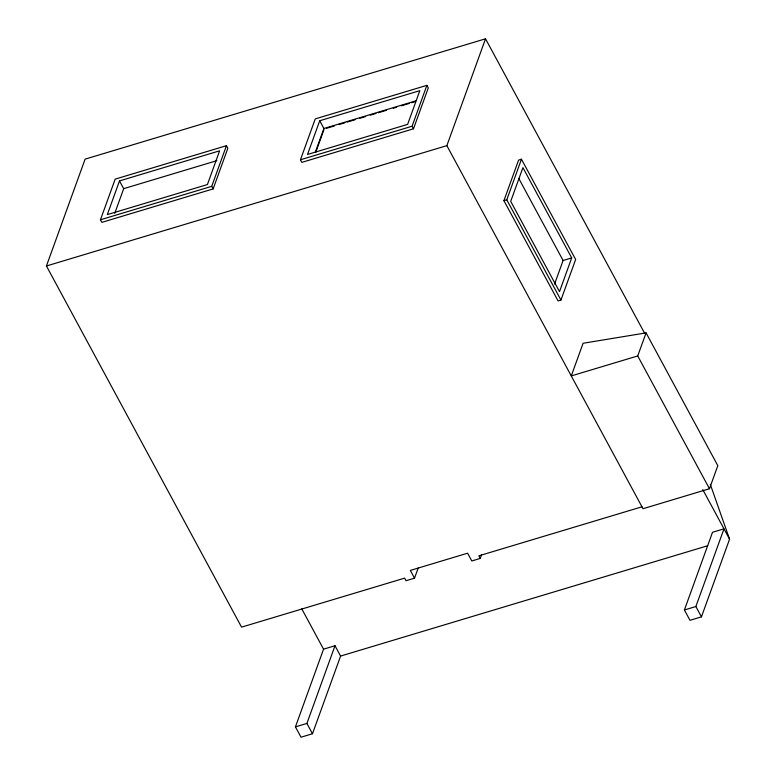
<?xml version="1.0" encoding="UTF-8"?>
<svg xmlns="http://www.w3.org/2000/svg" width="776" height="776" viewBox="0 0 776 776"><rect width="100%" height="100%" fill="white"/><g stroke="black" fill="none" stroke-linecap="round" stroke-linejoin="round"><path stroke-width="1.16" d="M418.186 568.051L414.52 578.168L406.052 580.71L404.655 578.13L241.559 627.144L46.434 265.984L85.108 159.138L485.534 38.8L644.4 332.846M100.463 219.773L115.178 179.13L226.446 145.694L227.843 148.274L213.128 188.917L101.86 222.353L100.463 219.773L211.732 186.327L226.446 145.694M119.504 180.915L107.301 214.632L207.405 184.552L219.608 150.825L119.504 180.915L123.694 188.665L114.741 213.39M300.457 159.769L315.25 118.903L426.887 85.35L428.284 87.94L413.482 128.806L301.845 162.359L300.457 159.769L412.095 126.216L426.887 85.35M319.722 120.746L307.509 154.463L407.623 124.383L419.826 90.656L319.722 120.746L324.184 129.01M315.357 152.096L323.902 128.496L415.955 100.832M315.638 152.62L323.776 130.135M646.078 332.885L637.726 355.951L571.272 375.923L583.096 343.264L646.078 332.885L717.819 465.668L709.468 488.744L643.013 508.717L446.86 145.645L485.534 38.8M323.553 649.173L335.009 645.729L340.596 656.069L312.476 733.757L301.02 737.2L295.433 726.87L323.553 649.173L301.777 608.859M312.476 733.757L306.889 723.426L335.009 645.729M503.915 200.654L518.601 160.079L521.462 159.216L575.637 259.485L560.951 300.06L558.08 300.923L503.915 200.654L506.777 199.791L521.462 159.216M554.559 284.113L563.104 260.503L518.921 178.713M571.699 257.923L559.496 291.64L510.715 201.353L522.917 167.635L571.699 257.923L563.104 260.503M414.52 578.168L410.339 570.418L467.618 553.201L471.808 560.951L480.276 558.41L481.508 554.995M684.403 609.975L712.523 532.278L723.989 528.834L695.859 606.531L701.446 616.862L689.99 620.305L684.403 609.975L695.859 606.531M701.446 616.862L729.566 539.174L710.321 484.399M123.694 188.665L216.892 160.651M326.483 128.321L334.543 125.896M339.141 124.519L344.893 122.783M347.202 122.094L355.253 119.679M359.851 118.291L365.612 116.565M370.21 115.178L375.962 113.451M378.261 112.763L386.322 110.337M393.228 108.262L396.672 107.224M401.279 105.846L409.33 103.421M411.639 102.733L415.082 101.695M46.434 265.984L446.86 145.645M641.985 506.806L478.879 555.82L480.276 558.41M340.596 656.069L707.693 545.741M295.433 726.87L306.889 723.426M637.726 355.951L709.468 488.744M702.775 489.588L729.566 539.174M506.777 199.791L560.951 300.06M412.095 126.216L413.482 128.806M211.732 186.327L213.128 188.917"/></g></svg>
